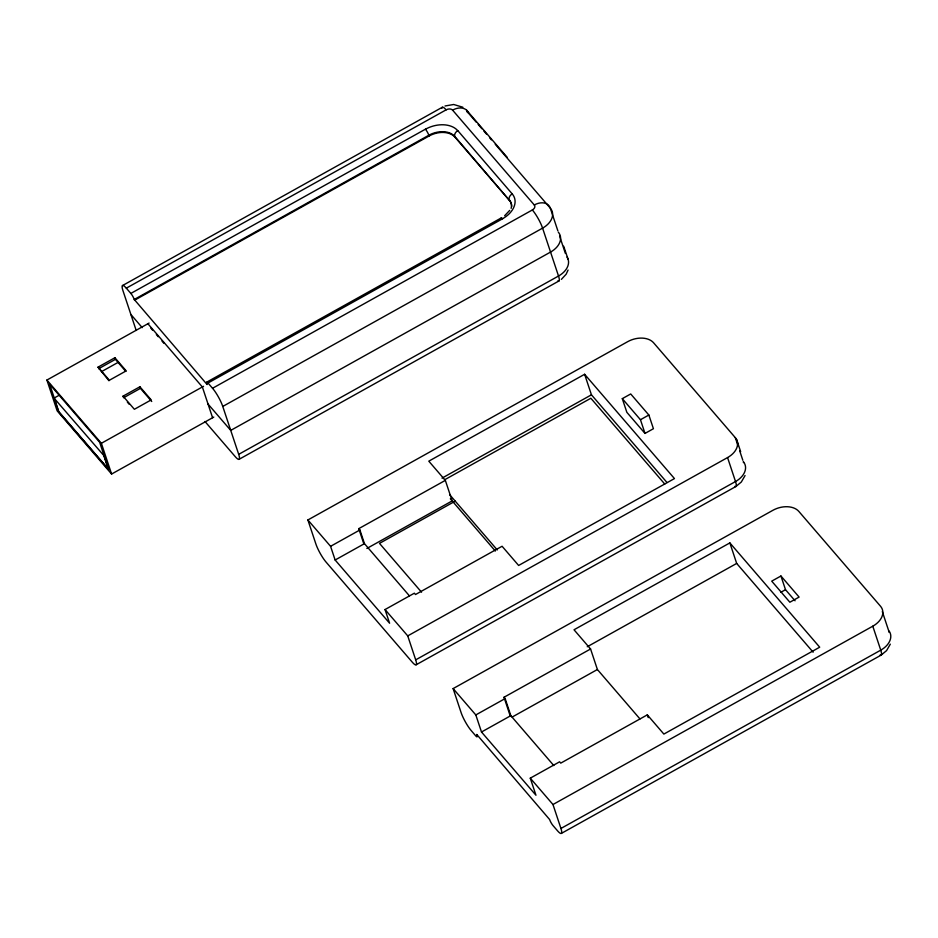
<?xml version="1.0" encoding="UTF-8"?>
<svg xmlns="http://www.w3.org/2000/svg" width="938" height="938" viewBox="0 0 938 938"><rect width="100%" height="100%" fill="white"/><g stroke="black" fill="none" stroke-linecap="round" stroke-linejoin="round"><path stroke-width="1.41" d="M568.065 270.05L566.142 274.224L561.37 279.395M745.065 475.543L741.325 482.003L735.943 486.482L416.12 664.796M890.303 644.16L886.562 650.62L881.181 655.087L561.358 833.401M509.697 210.405L504.644 215.728M122.491 285.574L442.314 107.26M136.198 330.446L122.913 290.522A14.738 2.908 60.9 0 1 126.313 288.165L446.125 109.852A14.738 2.908 60.9 0 0 441.927 108.374M126.313 288.165L130.851 293.43L425.418 129.198A4.913 0.973 60.9 0 1 428.83 135.248L429.076 136.01A19.663 13.355 -18.4 0 1 454.989 137.159L509.451 200.392A19.663 13.355 -18.4 0 1 511.738 206.278M501.279 218.976A4.913 0.973 60.9 0 1 502.569 218.765L208.002 383.009A4.913 0.973 60.9 0 0 206.876 383.794L207.122 384.545L134.251 299.48L428.83 135.248A19.663 13.355 -18.4 0 1 454.731 136.397L509.451 200.392M134.509 300.242L429.076 136.01M213.794 417.07L111.599 474.042L57.136 410.821L46.9 380.054L149.095 323.071M98.056 367.133L114.893 357.741L126.196 370.873L109.371 380.265L98.056 367.133L108.96 380.769M98.596 368.74L115.421 359.348L125.786 371.389M108.738 469.621L58.813 411.665L49.702 384.287L99.627 442.255L108.738 469.621L58.59 411.794L54.041 398.111L59.364 395.144M101.456 371.671L118.036 362.42M123.054 396.153L139.891 386.773L151.206 399.905L134.369 409.285L123.054 396.153L123.593 397.759L140.43 388.367L151.733 401.499M206.735 382.141L501.302 217.909M46.9 380.054L101.363 443.287L203.558 386.304M208.002 383.009L212.539 388.273L532.362 209.96A4.889 3.318 -18.4 0 0 534.285 204.988M54.041 398.111L104.177 455.95M204.988 421.502L235.309 456.712A14.738 2.908 60.9 0 0 238.698 454.344L222.763 406.447L542.586 228.133A19.663 13.355 -18.4 0 0 550.336 208.201L495.241 144.241M238.698 454.344L558.52 276.03A19.663 13.355 -18.4 0 0 567.021 257.094M239.12 459.292L558.942 280.978M743.529 462.563A14.738 10.424 -40.7 0 0 743.283 461.613A19.663 13.355 -18.4 0 1 735.521 481.534L415.698 659.848A14.738 2.908 60.9 0 1 412.31 662.205L326.072 562.096A14.738 2.908 60.9 0 1 315.86 543.923L307.887 519.969L627.71 341.655A19.663 13.355 -18.4 0 1 653.622 342.816L735.31 437.659L737.971 445.644M307.887 519.969L330.575 546.315L335.136 560.009L389.598 623.231L385.037 609.548L414.373 593.191L415.511 594.516L502.088 546.256L518.632 565.462L674.457 478.579L584.62 374.285L428.795 461.168L445.339 480.373L452.175 500.904L366.875 548.46M442.009 478.134L591.444 394.816L666.953 482.472M444.448 479.869L590.846 398.251L664.761 484.055M363.78 543.7L358.773 528.645L445.339 480.373M330.575 546.315L359.911 529.97L364.46 543.653L409.367 595.794M622.293 398.65L630.711 393.96L648.861 415.03L653.423 428.713L645.004 433.415L626.854 412.333L622.293 398.65L640.455 419.72L645.004 433.415M335.136 560.009L364.46 543.653M455.235 501.15L379.491 543.383L421.537 592.195M640.455 419.72L648.861 415.03M385.037 609.548L407.737 635.894L727.56 457.58A19.663 13.355 -18.4 0 0 735.31 437.659M882.318 611.599L888.509 630.23A19.663 13.355 -18.4 0 1 880.759 650.151L560.936 828.465A14.738 2.908 60.9 0 1 557.547 830.822L553.01 825.557A4.913 0.973 60.9 0 1 549.598 819.495L476.727 734.431L476.985 735.193A4.913 0.973 60.9 0 1 475.847 735.978L471.31 730.714A14.738 2.908 60.9 0 1 461.086 712.54L453.124 688.586L772.947 510.272A19.663 13.355 -18.4 0 1 798.848 511.433L880.548 606.276A19.663 13.355 -18.4 0 1 872.786 626.197L552.974 804.511L530.275 778.165L559.611 761.808L560.748 763.133L647.314 714.862L663.87 734.079L819.695 647.197L729.858 542.903L574.021 629.773L590.577 648.99L597.4 669.521L639.962 718.93M587.247 646.751L736.682 563.433L813.14 652.191M510.378 716.421L504.011 697.262L590.577 648.99M453.124 688.586L475.812 714.932L505.148 698.576L510.823 715.659L553.819 765.572M475.812 714.932L481.499 732.003L510.823 715.659M512.113 717.078L597.4 669.521M780.944 576.002L771.716 581.15L789.866 602.231L799.106 597.084L780.944 576.002L785.505 589.697L795.061 600.789M780.885 592.265L785.505 589.697M445.011 105.994L453.675 104.493L462.88 107.237M466.503 110.074L507.352 157.502M466.714 111.599A19.663 13.355 -18.4 0 1 468.648 113.357L476.246 122.186M478.146 124.391L481.944 128.799M483.844 131.003L486.693 134.31M489.542 137.628L491.442 139.832M446.136 109.852A4.889 3.318 -18.4 0 1 452.597 110.145L534.297 204.976A14.738 10.424 -40.7 0 1 550.336 208.201L557.864 230.83M502.545 218.73A24.423 16.603 -18.4 0 0 512.207 193.896L457.803 130.64A4.913 3.471 -40.7 0 0 454.731 136.397L454.989 137.159M449.63 494.643L497.281 549.961M450.334 498.77L495.346 551.04M358.773 528.645L359.911 529.97M504.011 697.262L505.148 698.576M147.899 323.739L202.362 386.972L212.586 417.738M150.701 327.983L152.577 330.164M156.353 334.549L158.229 336.73M162.004 341.104L163.892 343.296M130.886 314.476L142.224 327.643M208.037 404.055L230.736 430.401L550.547 252.076A19.663 13.355 -18.4 0 0 558.309 232.155M481.499 732.003L535.961 795.236L530.275 778.165M127.357 402.132L129.245 404.325M563.668 246.213L568.123 259.369M872.786 626.197L880.759 650.151A14.738 2.908 60.9 0 1 880.114 654.994M736.682 439.734L740.668 451.706M739.742 450.967L742.837 460.277M727.56 457.58L735.521 481.534A14.738 2.908 60.9 0 1 734.876 486.376M729.858 542.903L736.682 563.433M559.634 236.153L565.391 253.448M584.62 374.285L591.444 394.816M647.314 714.862L648.228 717.605M552.974 804.511L560.936 828.465M407.737 635.894L415.698 659.848M139.891 386.773L140.43 388.367M114.893 357.741L115.421 359.348M101.363 443.287L111.599 474.042M103.966 456.067L108.515 469.75M212.539 388.273A14.738 2.908 60.9 0 1 222.763 406.447M130.851 293.43A4.913 0.973 60.9 0 1 134.251 299.48M452.608 110.133A14.738 10.424 -40.7 0 1 468.648 113.357M532.362 209.96A14.738 2.908 60.9 0 1 542.586 228.133L558.52 276.03A14.738 2.908 60.9 0 1 557.876 280.872M425.453 129.233A24.423 16.603 -18.4 0 1 457.744 130.675M512.265 193.861A4.913 3.471 -40.7 0 0 509.193 199.63A19.663 13.355 -18.4 0 1 511.151 208.377M888.767 631.18A14.738 10.424 -40.7 0 1 888.919 632.212"/></g></svg>
